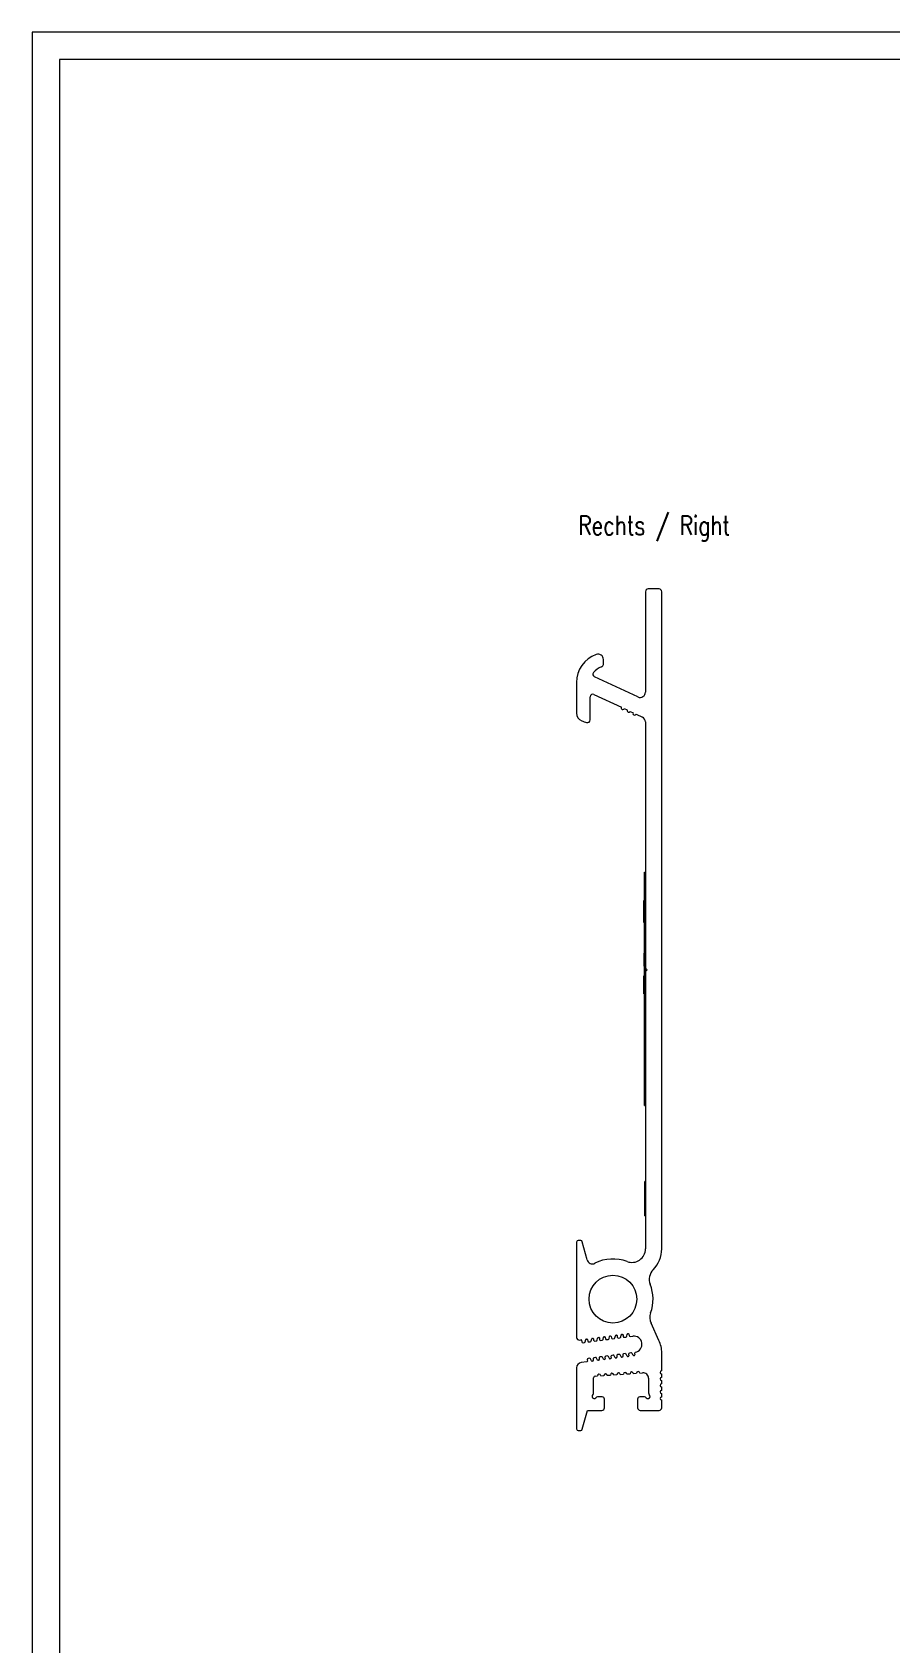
# Model space of a CAD drawing. Header units: millimetres. Extents: x 0 to 841, y 0 to 594.
# Drawn here: x 0 to 158.4, y 297 to 594 of the extents above; entities that cross this region are included whole.
import ezdxf

# ---------------------------------------------------------------- set-up
doc = ezdxf.new("R2010")
doc.units = ezdxf.units.MM
for name, color, linetype in [('1', 7, 'Continuous'), ('110', 7, 'Continuous'), ('201', 7, 'Continuous')]:
    doc.layers.add(name, color=color, linetype=linetype)
doc.styles.add('latin_extended', font='simplex.shx')

msp = doc.modelspace()

# ---------------------------------------------------------------- linework, layer by layer
at = {"layer": '1', "color": 7, "linetype": 'Continuous', "lineweight": 13}
for p, q in [((112.988, 490.958), (112.988, 472.481)), ((115.488, 491.458), (113.488, 491.458)), ((115.988, 369.919), (115.988, 490.958)), ((105.238, 477.572), (105.238, 478.458)), ((111.565, 471.575), (103.588, 475.295)), ((100.288, 474.233), (100.288, 468.576)), ((102.788, 467.346), (102.788, 471.573)), ((103.499, 472.026), (108.541, 469.675)), ((109.084, 469.422), (109.628, 469.168)), ((110.172, 468.915), (110.716, 468.661)), ((111.259, 468.407), (112.41, 467.871)), ((112.988, 466.964), (112.988, 421.608)), ((112.788, 437.308), (112.788, 439.308)), ((112.788, 439.308), (112.988, 439.308)), ((112.788, 398.308), (112.788, 437.308)), ((112.788, 434.08), (112.675, 434.08)), ((112.788, 434.07), (112.675, 434.07)), ((112.688, 433.197), (112.688, 433.932)), ((112.688, 433.932), (112.788, 433.932)), ((112.688, 433.197), (112.788, 433.197)), ((112.675, 430.04), (112.788, 430.04)), ((112.675, 430.036), (112.788, 430.036)), ((112.788, 424.392), (112.675, 424.392)), ((112.788, 424.391), (112.675, 424.391)), ((112.675, 421.929), (112.788, 421.929)), ((112.675, 421.929), (112.788, 421.929)), ((112.688, 424.358), (112.788, 424.358)), ((112.688, 424.13), (112.788, 424.13)), ((112.688, 421.963), (112.788, 421.963)), ((112.788, 420.205), (112.675, 420.205)), ((112.788, 420.204), (112.675, 420.204)), ((112.788, 420.203), (112.675, 420.203)), ((112.788, 420.203), (112.675, 420.203)), ((112.788, 420.201), (112.675, 420.201)), ((112.688, 419.905), (112.675, 419.905)), ((112.688, 418.993), (112.675, 418.993)), ((112.688, 418.98), (112.675, 418.98)), ((112.675, 418.783), (112.688, 418.783)), ((112.688, 420.155), (112.788, 420.155)), ((112.688, 420.155), (112.788, 420.155)), ((112.688, 420.154), (112.788, 420.154)), ((112.988, 421.608), (113.288, 421.308)), ((112.988, 421.008), (112.988, 421.608)), ((113.288, 421.308), (112.988, 421.008)), ((112.988, 421.008), (112.988, 369.919)), ((112.675, 418.138), (112.688, 418.138)), ((112.675, 416.914), (112.788, 416.914)), ((112.688, 416.961), (112.788, 416.961)), ((112.688, 416.96), (112.788, 416.96)), ((112.788, 396.308), (112.788, 398.308)), ((112.788, 396.308), (112.988, 396.308)), ((112.888, 379.147), (112.888, 382.297)), ((112.988, 382.297), (112.888, 382.297)), ((112.888, 375.997), (112.888, 379.147)), ((112.888, 375.997), (112.988, 375.997)), ((101.057, 371.458), (100.588, 371.458)), ((100.288, 371.158), (100.288, 353.621)), ((102.241, 367.9), (101.347, 371.236)), ((103.169, 353.43), (103.289, 353.446)), ((104.088, 353.104), (104.175, 353.496)), ((104.259, 353.574), (104.379, 353.589)), ((104.491, 353.503), (104.527, 353.231)), ((105.178, 353.247), (105.265, 353.64)), ((105.35, 353.717), (105.47, 353.733)), ((105.582, 353.647), (105.618, 353.374)), ((106.269, 353.391), (106.356, 353.783)), ((106.441, 353.861), (106.56, 353.877)), ((106.672, 353.791), (106.708, 353.518)), ((107.36, 353.535), (107.447, 353.927)), ((107.531, 354.004), (107.651, 354.02)), ((107.763, 353.934), (107.799, 353.661)), ((108.023, 353.489), (108.281, 353.523)), ((108.45, 353.678), (108.537, 354.071)), ((108.622, 354.148), (108.741, 354.164)), ((108.854, 354.078), (108.89, 353.805)), ((109.114, 353.633), (109.372, 353.667)), ((109.541, 353.822), (109.628, 354.214)), ((109.712, 354.292), (109.832, 354.307)), ((109.944, 354.221), (109.98, 353.949)), ((110.205, 353.776), (110.651, 353.835)), ((115.476, 353.063), (114.018, 356.204)), ((100.853, 353.125), (101.107, 353.159)), ((101.22, 353.073), (101.255, 352.8)), ((101.48, 352.628), (101.738, 352.662)), ((101.907, 352.817), (101.994, 353.209)), ((102.078, 353.287), (102.198, 353.302)), ((102.31, 353.216), (102.346, 352.944)), ((102.57, 352.771), (102.828, 352.805)), ((102.997, 352.96), (103.084, 353.353)), ((103.401, 353.36), (103.437, 353.087)), ((103.661, 352.915), (103.919, 352.949)), ((104.752, 353.059), (105.009, 353.092)), ((105.842, 353.202), (106.1, 353.236)), ((106.933, 353.346), (107.191, 353.38)), ((108.127, 350.477), (107.87, 350.443)), ((109.218, 350.621), (108.96, 350.587)), ((109.607, 350.158), (109.421, 350.515)), ((109.879, 350.506), (109.915, 350.233)), ((110.309, 350.764), (110.051, 350.73)), ((110.698, 350.302), (110.512, 350.658)), ((110.969, 350.652), (111.005, 350.377)), ((115.988, 347.458), (115.988, 350.747)), ((100.288, 347.988), (100.288, 336.758)), ((102.194, 349.116), (101.157, 348.979)), ((102.245, 349.501), (102.28, 349.228)), ((102.674, 349.759), (102.417, 349.725)), ((103.063, 349.297), (102.878, 349.653)), ((103.285, 349.26), (103.165, 349.244)), ((103.335, 349.644), (103.371, 349.372)), ((103.765, 349.903), (103.507, 349.869)), ((104.154, 349.44), (103.969, 349.797)), ((104.375, 349.403), (104.256, 349.387)), ((104.426, 349.788), (104.462, 349.515)), ((104.856, 350.046), (104.598, 350.012)), ((105.245, 349.584), (105.059, 349.94)), ((105.466, 349.547), (105.346, 349.531)), ((105.516, 349.932), (105.552, 349.659)), ((105.946, 350.19), (105.688, 350.156)), ((106.335, 349.728), (106.15, 350.084)), ((106.557, 349.69), (106.437, 349.675)), ((106.607, 350.075), (106.643, 349.803)), ((107.037, 350.333), (106.779, 350.3)), ((107.426, 349.871), (107.24, 350.228)), ((107.647, 349.834), (107.528, 349.818)), ((107.697, 350.219), (107.733, 349.946)), ((108.516, 350.015), (108.331, 350.371)), ((108.738, 349.977), (108.618, 349.962)), ((108.788, 350.362), (108.824, 350.09)), ((109.828, 350.121), (109.709, 350.105)), ((110.919, 350.265), (110.799, 350.249)), ((103.438, 343.382), (103.438, 346.178)), ((103.717, 346.477), (104.138, 346.506)), ((104.737, 346.548), (105.338, 346.59)), ((105.937, 346.631), (106.538, 346.673)), ((107.137, 346.714), (107.738, 346.756)), ((108.337, 346.797), (108.938, 346.839)), ((109.537, 346.881), (110.138, 346.922)), ((110.737, 346.964), (111.338, 347.005)), ((111.937, 347.047), (112.468, 347.084)), ((113.538, 346.086), (113.538, 343.382)), ((115.988, 346.258), (115.988, 346.858)), ((115.988, 345.058), (115.988, 345.658)), ((105.038, 342.658), (104.162, 342.658)), ((105.438, 340.658), (105.438, 342.258)), ((111.538, 342.258), (111.538, 340.658)), ((112.813, 342.658), (111.938, 342.658)), ((115.988, 343.858), (115.988, 344.458)), ((115.988, 342.658), (115.988, 343.258)), ((115.988, 340.658), (115.988, 342.058)), ((101.347, 336.68), (102.279, 340.158)), ((102.279, 340.158), (104.938, 340.158)), ((112.038, 340.158), (115.488, 340.158)), ((100.588, 336.458), (101.057, 336.458))]:
    msp.add_line(p, q, dxfattribs=at)
at = {"layer": '1', "color": 7, "linetype": 'Continuous', "lineweight": 25}
for p, q in [((112.788, 437.308), (112.988, 437.308)), ((112.788, 398.308), (112.988, 398.308))]:
    msp.add_line(p, q, dxfattribs=at)
at = {"layer": '1', "color": 7, "linetype": 'Continuous', "lineweight": 13}
msp.add_circle((106.988, 360.658), 4.4, dxfattribs=at)
for centre, radius, start, end in [((113.488, 490.958), 0.5, 90, 180), ((115.488, 490.958), 0.5, 0, 90), ((105.788, 474.233), 5.5, 110.14789, 180), ((104.238, 478.458), 1, 0, 110.14789), ((103.799, 475.748), 0.5, 142.70218, 245), ((105.788, 474.233), 3, 107.4576, 142.70218), ((104.738, 477.572), 0.5, 287.4576, 0), ((111.988, 472.481), 1, 245, 0), ((103.288, 471.573), 0.5, 65, 180), ((108.812, 469.548), 0.3, 155, 335), ((101.788, 468.576), 1.5, 180, 248.449), ((105.296, 477.458), 11.05, 248.449, 253.4341), ((102.288, 467.346), 0.5, 253.4341, 360), ((109.9, 469.041), 0.3, 155, 335), ((110.988, 468.534), 0.3, 155, 335), ((111.988, 466.964), 1, 0, 65), ((100.588, 371.158), 0.3, 90, 180), ((101.057, 371.158), 0.3, 15, 90), ((110.488, 369.919), 2.5, 249.29629, 0), ((110.488, 369.919), 5.5, 315.46529, 360), ((103.207, 368.159), 1, 195, 296.74959), ((106.988, 360.658), 7.4, 69.29629, 116.74959), ((116.19, 364.308), 2.5, 135.46529, 201.63428), ((106.988, 360.658), 7.4, 339.90594, 21.63428), ((116.285, 357.257), 2.5, 159.90594, 204.90886), ((100.788, 353.621), 0.5, 180, 277.5), ((103.182, 353.331), 0.1, 97.5, 167.5), ((103.302, 353.347), 0.1, 7.5, 97.5), ((104.272, 353.475), 0.1, 97.5, 167.5), ((104.392, 353.49), 0.1, 7.5, 97.5), ((105.363, 353.618), 0.1, 97.5, 167.5), ((105.483, 353.634), 0.1, 7.5, 97.5), ((106.454, 353.762), 0.1, 97.5, 167.5), ((106.573, 353.777), 0.1, 7.5, 97.5), ((106.907, 353.544), 0.2, 187.5, 277.5), ((107.164, 353.578), 0.2, 277.5, 347.5), ((107.544, 353.905), 0.1, 97.5, 167.5), ((107.664, 353.921), 0.1, 7.5, 97.5), ((107.997, 353.688), 0.2, 187.5, 277.5), ((108.255, 353.721), 0.2, 277.5, 347.5), ((108.635, 354.049), 0.1, 97.5, 167.5), ((108.755, 354.065), 0.1, 7.5, 97.5), ((109.088, 353.831), 0.2, 187.5, 277.5), ((109.346, 353.865), 0.2, 277.5, 347.5), ((109.725, 354.192), 0.1, 97.5, 167.5), ((109.845, 354.208), 0.1, 7.5, 97.5), ((110.178, 353.975), 0.2, 187.5, 277.5), ((110.846, 352.348), 1.5, 280.87229, 97.5), ((101.12, 353.06), 0.1, 7.5, 97.5), ((101.454, 352.826), 0.2, 187.5, 277.5), ((101.711, 352.86), 0.2, 277.5, 347.5), ((102.091, 353.187), 0.1, 97.5, 167.5), ((102.211, 353.203), 0.1, 7.5, 97.5), ((102.544, 352.97), 0.2, 187.5, 277.5), ((102.802, 353.004), 0.2, 277.5, 347.5), ((103.635, 353.113), 0.2, 187.5, 277.5), ((103.893, 353.147), 0.2, 277.5, 347.5), ((104.725, 353.257), 0.2, 187.5, 277.5), ((104.983, 353.291), 0.2, 277.5, 347.5), ((105.816, 353.4), 0.2, 187.5, 277.5), ((106.074, 353.434), 0.2, 277.5, 347.5), ((108.153, 350.279), 0.2, 27.5, 97.5), ((108.986, 350.388), 0.2, 97.5, 187.5), ((109.244, 350.422), 0.2, 27.5, 97.5), ((110.077, 350.532), 0.2, 97.5, 187.5), ((110.335, 350.566), 0.2, 27.5, 97.5), ((111.167, 350.679), 0.2, 100.87229, 187.5), ((110.488, 350.747), 5.5, 0, 24.90886), ((101.288, 347.988), 1, 97.5, 180), ((102.181, 349.215), 0.1, 277.5, 7.5), ((102.443, 349.527), 0.2, 97.5, 187.5), ((102.701, 349.561), 0.2, 27.5, 97.5), ((103.152, 349.343), 0.1, 207.5, 277.5), ((103.272, 349.359), 0.1, 277.5, 7.5), ((103.533, 349.671), 0.2, 97.5, 187.5), ((103.791, 349.704), 0.2, 27.5, 97.5), ((104.243, 349.487), 0.1, 207.5, 277.5), ((104.362, 349.502), 0.1, 277.5, 7.5), ((104.624, 349.814), 0.2, 97.5, 187.5), ((104.882, 349.848), 0.2, 27.5, 97.5), ((105.333, 349.63), 0.1, 207.5, 277.5), ((105.453, 349.646), 0.1, 277.5, 7.5), ((105.715, 349.958), 0.2, 97.5, 187.5), ((105.972, 349.992), 0.2, 27.5, 97.5), ((106.424, 349.774), 0.1, 207.5, 277.5), ((106.544, 349.789), 0.1, 277.5, 7.5), ((106.805, 350.101), 0.2, 97.5, 187.5), ((107.063, 350.135), 0.2, 27.5, 97.5), ((107.515, 349.917), 0.1, 207.5, 277.5), ((107.634, 349.933), 0.1, 277.5, 7.5), ((107.896, 350.245), 0.2, 97.5, 187.5), ((108.605, 350.061), 0.1, 207.5, 277.5), ((108.725, 350.077), 0.1, 277.5, 7.5), ((109.696, 350.204), 0.1, 207.5, 277.5), ((109.815, 350.22), 0.1, 277.5, 7.5), ((110.786, 350.348), 0.1, 207.5, 277.5), ((110.906, 350.364), 0.1, 277.5, 7.5), ((103.738, 346.178), 0.3, 93.96465, 180), ((104.438, 346.527), 0.3, 3.96466, 183.96465), ((105.638, 346.61), 0.3, 3.96466, 183.96465), ((106.838, 346.694), 0.3, 3.96466, 183.96465), ((108.038, 346.777), 0.3, 3.96466, 183.96465), ((109.238, 346.86), 0.3, 3.96466, 183.96465), ((110.438, 346.943), 0.3, 3.96466, 183.96465), ((111.638, 347.026), 0.3, 3.96466, 183.96465), ((112.538, 346.086), 1, 360, 93.96465), ((115.988, 347.158), 0.3, 90, 270), ((115.988, 345.958), 0.3, 90, 270), ((115.988, 344.758), 0.3, 90, 270), ((103.538, 342.758), 0.4, 128.68219, 321.31781), ((103.038, 343.382), 0.4, 308.68219, 360), ((104.162, 342.258), 0.4, 90, 141.31781), ((105.038, 342.258), 0.4, 0, 90), ((111.938, 342.258), 0.4, 90, 180), ((112.813, 342.258), 0.4, 38.68219, 90), ((113.438, 342.758), 0.4, 218.68219, 51.31781), ((113.938, 343.382), 0.4, 180, 231.31781), ((115.988, 343.558), 0.3, 90, 270), ((115.988, 342.358), 0.3, 90, 270), ((104.938, 340.658), 0.5, 270, 0), ((112.038, 340.658), 0.5, 180, 270), ((115.488, 340.658), 0.5, 270, 0), ((100.588, 336.758), 0.3, 180, 270), ((101.057, 336.758), 0.3, 270, 345)]:
    msp.add_arc(centre, radius, start, end, dxfattribs=at)
for points, knots in [([(112.688, 433.932), (112.688, 433.958), (112.688, 434.007), (112.688, 434.055), (112.688, 434.069), (112.688, 434.07), (112.688, 434.07)], [0, 0, 0, 0, 0.4181231, 0.7445681, 0.9802162, 1, 1, 1, 1]), ([(112.688, 430.04), (112.688, 430.04), (112.688, 430.04), (112.688, 430.058), (112.688, 430.143), (112.688, 430.295), (112.688, 430.527), (112.688, 430.877), (112.688, 431.263), (112.688, 431.636), (112.688, 431.961), (112.688, 432.183), (112.688, 432.34), (112.688, 432.489), (112.688, 432.634), (112.688, 432.774), (112.688, 432.907), (112.688, 433.087), (112.688, 433.287), (112.688, 433.379), (112.688, 433.399), (112.688, 433.377), (112.688, 433.311), (112.688, 433.24), (112.688, 433.199)], [0, 0, 0, 0, 0.0003324, 0.0641449, 0.1220941, 0.175727, 0.235633, 0.2899744, 0.3471084, 0.3981829, 0.4478928, 0.5017573, 0.5336297, 0.582145, 0.6474625, 0.6915075, 0.7223305, 0.7435896, 0.7703607, 0.8040644, 0.8547094, 0.9004174, 0.9488519, 1, 1, 1, 1]), ([(112.688, 416.914), (112.688, 416.914), (112.688, 416.952), (112.688, 417.169), (112.688, 417.67), (112.688, 418.232), (112.688, 418.881), (112.688, 419.347), (112.688, 419.737), (112.688, 420.045), (112.688, 420.152), (112.688, 420.18)], [0, 0, 0, 0, 0.0741659, 0.2064279, 0.2725589, 0.470952, 0.603214, 0.735476, 0.801607, 0.9008035, 1, 1, 1, 1])]:
    msp.add_open_spline(points, degree=3, knots=knots, dxfattribs=at)
for points in [[(112.688, 424.358), (112.688, 424.282), (112.688, 424.206), (112.688, 424.13)], [(112.688, 424.13), (112.688, 423.407), (112.688, 422.685), (112.688, 421.963)]]:
    msp.add_open_spline(points, degree=3, dxfattribs=at)
at = {"layer": '201', "color": 7, "linetype": 'Continuous', "lineweight": 18}
for p, q in [((841, 594), (0, 594)), ((0, 594), (0, 0)), ((836, 589), (5, 589)), ((5, 589), (5, 5))]:
    msp.add_line(p, q, dxfattribs=at)

# ---------------------------------------------------------------- texts
at = {"layer": '110', "color": 7, "linetype": 'Continuous', "lineweight": 18, "insert": (100.611, 500.244), "char_height": 3.5, "attachment_point": 7, "line_spacing_factor": 0.963855, "style": 'latin_extended'}
msp.add_mtext('\\W0.7831;Rechts / Right ', dxfattribs=at)

doc.saveas('drawing.dxf')
